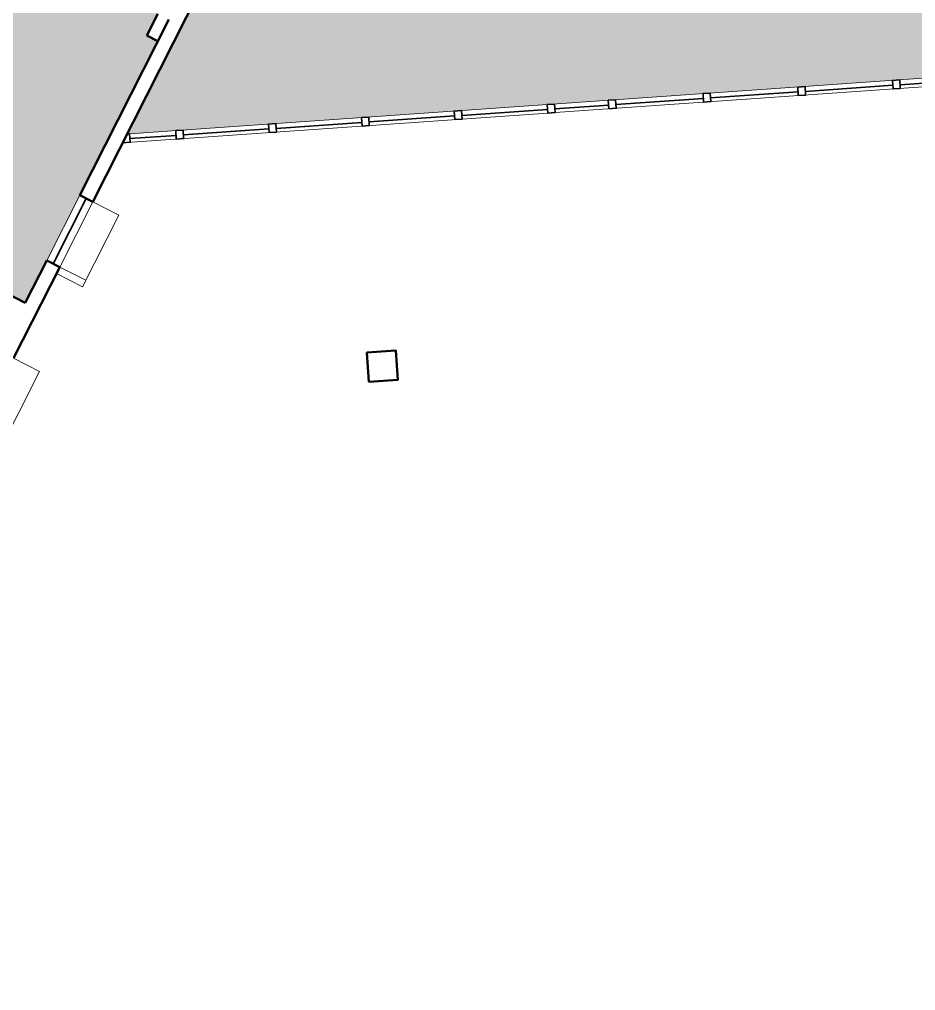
# Model space of a CAD drawing. Header units: inches. Extents: x -2539 to 2829, y -872 to 1370.
# Drawn here: x -1109 to -373, y -611 to 187 of the extents above; entities that cross this region are included whole.
import ezdxf

# ---------------------------------------------------------------- set-up
doc = ezdxf.new("R2010")
doc.units = ezdxf.units.IN
doc.header["$LTSCALE"] = 10
doc.header["$MEASUREMENT"] = 0
for name, color, linetype in [('A-GLAZ', 1, 'CONTINUOUS'), ('A-WALL', 5, 'CONTINUOUS'), ('Rooms-Category-Color', 7, 'CONTINUOUS'), ('Rooms-College-Color', 7, 'CONTINUOUS'), ('Rooms-Department-Color', 7, 'CONTINUOUS'), ('Rooms-Division-Color', 7, 'CONTINUOUS')]:
    doc.layers.add(name, color=color, linetype=linetype)

msp = doc.modelspace()

# ---------------------------------------------------------------- hatches: boundary and pattern name
at = {"layer": 'Rooms-Category-Color', "true_color": 0xadadad}
msp.add_hatch(color=253, dxfattribs=at).paths.add_polyline_path([(-1702.47, -122.63), (-1723.89, -111.78), (-1759.14, -181.41), (-1737.73, -192.25), (-1892.2, -497.35), (-1913.61, -486.51), (-1950.42, -559.22), (-1848.71, -610.71), (-1839, -591.53), (-1822.94, -599.66), (-1795.84, -546.13), (-1806.55, -540.71), (-1253.69, 551.29), (-883.44, 363.84), (-1020.48, 93.14), (2226.35, 319.18), (2228.86, 283.27), (2306.67, 288.71), (2304.16, 324.62), (2449.27, 334.77), (2449.27, 468.74), (2389.27, 468.74), (2389.27, 414.74), (2363.27, 414.74), (2363.27, 432.74), (2149.27, 432.74), (2149.27, 414.74), (2125.27, 414.74), (2125.27, 432.74), (1911.27, 432.74), (1911.27, 414.74), (1887.27, 414.74), (1887.27, 432.74), (1673.27, 432.74), (1673.27, 414.74), (1649.27, 414.74), (1649.27, 432.74), (1435.27, 432.74), (1435.27, 414.74), (1411.27, 414.74), (1411.27, 432.74), (1150.27, 432.74), (1150.27, 414.74), (1126.27, 414.74), (1126.27, 432.74), (865.27, 432.74), (865.27, 414.74), (837.27, 414.74), (837.27, 432.74), (580.27, 432.74), (580.27, 414.74), (556.27, 414.74), (556.27, 432.74), (295.27, 432.74), (295.27, 414.74), (271.27, 414.74), (271.27, 433.49), (174.02, 433.49), (174.02, 414.74), (-356.74, 414.74), (-356.74, 591.55), (-368.69, 591.55), (-368.69, 639.55), (-472.69, 639.55), (-472.69, 591.55), (-484.63, 591.55), (-484.63, 545.74), (-478.63, 545.74), (-478.63, 509.74), (-478.63, 432.74), (-779.01, 432.74), (-779.01, 438.74), (-832.84, 465.99), (-843.68, 444.58), (-1213.04, 631.58), (-1101.92, 851.06), (-962.74, 780.59), (-927.51, 850.18), (-1082.75, 928.78), (-1039.75, 1013.72), (-1052.11, 1019.98), (-1026.91, 1069.75), (-1030.6, 1071.63), (-1084.14, 1098.73), (-1094.98, 1077.32), (-1116.39, 1088.16), (-1145.3, 1031.06), (-1123.88, 1020.22), (-1303.83, 664.8), (-1325.24, 675.64), (-1417.55, 493.3), (-1396.14, 482.46)])
at = {"layer": 'Rooms-Category-Color', "true_color": 0xe3f498}
msp.add_hatch(color=61, dxfattribs=at).paths.add_polyline_path([(-1458.36, 133.74), (-1340.47, 366.6), (-995.19, 191.81), (-1004.22, 173.97), (-995.3, 169.45), (-1104.17, -45.58)])
at = {"layer": 'Rooms-College-Color', "true_color": 0xadadad}
msp.add_hatch(color=253, dxfattribs=at).paths.add_polyline_path([(-1702.47, -122.63), (-1723.89, -111.78), (-1759.14, -181.41), (-1737.73, -192.25), (-1892.2, -497.35), (-1913.61, -486.51), (-1950.42, -559.22), (-1848.71, -610.71), (-1839, -591.53), (-1822.94, -599.66), (-1795.84, -546.13), (-1806.55, -540.71), (-1253.69, 551.29), (-883.44, 363.84), (-1020.48, 93.14), (2226.35, 319.18), (2228.86, 283.27), (2306.67, 288.71), (2304.16, 324.62), (2449.27, 334.77), (2449.27, 468.74), (2389.27, 468.74), (2389.27, 414.74), (2363.27, 414.74), (2363.27, 432.74), (2149.27, 432.74), (2149.27, 414.74), (2125.27, 414.74), (2125.27, 432.74), (1911.27, 432.74), (1911.27, 414.74), (1887.27, 414.74), (1887.27, 432.74), (1673.27, 432.74), (1673.27, 414.74), (1649.27, 414.74), (1649.27, 432.74), (1435.27, 432.74), (1435.27, 414.74), (1411.27, 414.74), (1411.27, 432.74), (1150.27, 432.74), (1150.27, 414.74), (1126.27, 414.74), (1126.27, 432.74), (865.27, 432.74), (865.27, 414.74), (837.27, 414.74), (837.27, 432.74), (580.27, 432.74), (580.27, 414.74), (556.27, 414.74), (556.27, 432.74), (295.27, 432.74), (295.27, 414.74), (271.27, 414.74), (271.27, 433.49), (174.02, 433.49), (174.02, 414.74), (-356.74, 414.74), (-356.74, 591.55), (-368.69, 591.55), (-368.69, 639.55), (-472.69, 639.55), (-472.69, 591.55), (-484.63, 591.55), (-484.63, 545.74), (-478.63, 545.74), (-478.63, 509.74), (-478.63, 432.74), (-779.01, 432.74), (-779.01, 438.74), (-832.84, 465.99), (-843.68, 444.58), (-1213.04, 631.58), (-1101.92, 851.06), (-962.74, 780.59), (-927.51, 850.18), (-1082.75, 928.78), (-1039.75, 1013.72), (-1052.11, 1019.98), (-1026.91, 1069.75), (-1030.6, 1071.63), (-1084.14, 1098.73), (-1094.98, 1077.32), (-1116.39, 1088.16), (-1145.3, 1031.06), (-1123.88, 1020.22), (-1303.83, 664.8), (-1325.24, 675.64), (-1417.55, 493.3), (-1396.14, 482.46)])
at = {"layer": 'Rooms-College-Color', "true_color": 0x99d7b2}
msp.add_hatch(color=253, dxfattribs=at).paths.add_polyline_path([(-1458.36, 133.74), (-1340.47, 366.6), (-995.19, 191.81), (-1004.22, 173.97), (-995.3, 169.45), (-1104.17, -45.58)])
at = {"layer": 'Rooms-Department-Color', "true_color": 0xacacac}
msp.add_hatch(color=253, dxfattribs=at).paths.add_polyline_path([(-1702.47, -122.63), (-1723.89, -111.78), (-1759.14, -181.41), (-1737.73, -192.25), (-1892.2, -497.35), (-1913.61, -486.51), (-1950.42, -559.22), (-1848.71, -610.71), (-1839, -591.53), (-1822.94, -599.66), (-1795.84, -546.13), (-1806.55, -540.71), (-1253.69, 551.29), (-883.44, 363.84), (-1020.48, 93.14), (2226.35, 319.18), (2228.86, 283.27), (2306.67, 288.71), (2304.16, 324.62), (2449.27, 334.77), (2449.27, 468.74), (2389.27, 468.74), (2389.27, 414.74), (2363.27, 414.74), (2363.27, 432.74), (2149.27, 432.74), (2149.27, 414.74), (2125.27, 414.74), (2125.27, 432.74), (1911.27, 432.74), (1911.27, 414.74), (1887.27, 414.74), (1887.27, 432.74), (1673.27, 432.74), (1673.27, 414.74), (1649.27, 414.74), (1649.27, 432.74), (1435.27, 432.74), (1435.27, 414.74), (1411.27, 414.74), (1411.27, 432.74), (1150.27, 432.74), (1150.27, 414.74), (1126.27, 414.74), (1126.27, 432.74), (865.27, 432.74), (865.27, 414.74), (837.27, 414.74), (837.27, 432.74), (580.27, 432.74), (580.27, 414.74), (556.27, 414.74), (556.27, 432.74), (295.27, 432.74), (295.27, 414.74), (271.27, 414.74), (271.27, 433.49), (174.02, 433.49), (174.02, 414.74), (-356.74, 414.74), (-356.74, 591.55), (-368.69, 591.55), (-368.69, 639.55), (-472.69, 639.55), (-472.69, 591.55), (-484.63, 591.55), (-484.63, 545.74), (-478.63, 545.74), (-478.63, 509.74), (-478.63, 432.74), (-779.01, 432.74), (-779.01, 438.74), (-832.84, 465.99), (-843.68, 444.58), (-1213.04, 631.58), (-1101.92, 851.06), (-962.74, 780.59), (-927.51, 850.18), (-1082.75, 928.78), (-1039.75, 1013.72), (-1052.11, 1019.98), (-1026.91, 1069.75), (-1030.6, 1071.63), (-1084.14, 1098.73), (-1094.98, 1077.32), (-1116.39, 1088.16), (-1145.3, 1031.06), (-1123.88, 1020.22), (-1303.83, 664.8), (-1325.24, 675.64), (-1417.55, 493.3), (-1396.14, 482.46)])
at = {"layer": 'Rooms-Department-Color', "true_color": 0x99d7b2}
msp.add_hatch(color=253, dxfattribs=at).paths.add_polyline_path([(-1458.36, 133.74), (-1340.47, 366.6), (-995.19, 191.81), (-1004.22, 173.97), (-995.3, 169.45), (-1104.17, -45.58)])
at = {"layer": 'Rooms-Division-Color', "true_color": 0xadadad}
msp.add_hatch(color=253, dxfattribs=at).paths.add_polyline_path([(-1702.47, -122.63), (-1723.89, -111.78), (-1759.14, -181.41), (-1737.73, -192.25), (-1892.2, -497.35), (-1913.61, -486.51), (-1950.42, -559.22), (-1848.71, -610.71), (-1839, -591.53), (-1822.94, -599.66), (-1795.84, -546.13), (-1806.55, -540.71), (-1253.69, 551.29), (-883.44, 363.84), (-1020.48, 93.14), (2226.35, 319.18), (2228.86, 283.27), (2306.67, 288.71), (2304.16, 324.62), (2449.27, 334.77), (2449.27, 468.74), (2389.27, 468.74), (2389.27, 414.74), (2363.27, 414.74), (2363.27, 432.74), (2149.27, 432.74), (2149.27, 414.74), (2125.27, 414.74), (2125.27, 432.74), (1911.27, 432.74), (1911.27, 414.74), (1887.27, 414.74), (1887.27, 432.74), (1673.27, 432.74), (1673.27, 414.74), (1649.27, 414.74), (1649.27, 432.74), (1435.27, 432.74), (1435.27, 414.74), (1411.27, 414.74), (1411.27, 432.74), (1150.27, 432.74), (1150.27, 414.74), (1126.27, 414.74), (1126.27, 432.74), (865.27, 432.74), (865.27, 414.74), (837.27, 414.74), (837.27, 432.74), (580.27, 432.74), (580.27, 414.74), (556.27, 414.74), (556.27, 432.74), (295.27, 432.74), (295.27, 414.74), (271.27, 414.74), (271.27, 433.49), (174.02, 433.49), (174.02, 414.74), (-356.74, 414.74), (-356.74, 591.55), (-368.69, 591.55), (-368.69, 639.55), (-472.69, 639.55), (-472.69, 591.55), (-484.63, 591.55), (-484.63, 545.74), (-478.63, 545.74), (-478.63, 509.74), (-478.63, 432.74), (-779.01, 432.74), (-779.01, 438.74), (-832.84, 465.99), (-843.68, 444.58), (-1213.04, 631.58), (-1101.92, 851.06), (-962.74, 780.59), (-927.51, 850.18), (-1082.75, 928.78), (-1039.75, 1013.72), (-1052.11, 1019.98), (-1026.91, 1069.75), (-1030.6, 1071.63), (-1084.14, 1098.73), (-1094.98, 1077.32), (-1116.39, 1088.16), (-1145.3, 1031.06), (-1123.88, 1020.22), (-1303.83, 664.8), (-1325.24, 675.64), (-1417.55, 493.3), (-1396.14, 482.46)])
at = {"layer": 'Rooms-Division-Color', "true_color": 0x99d7b2}
msp.add_hatch(color=253, dxfattribs=at).paths.add_polyline_path([(-1458.36, 133.74), (-1340.47, 366.6), (-995.19, 191.81), (-1004.22, 173.97), (-995.3, 169.45), (-1104.17, -45.58)])

# ---------------------------------------------------------------- linework, layer by layer
at = {"layer": 'A-GLAZ', "linetype": 'Continuous', "lineweight": 18}
for p, q in [((-1018.47, 93.29), (-319.33, 142.17)), ((-668.9, 110.71), (-318.84, 135.19)), ((-1024.17, 85.87), (-674.89, 110.29)), ((-1059.46, 42.72), (-1086.57, -10.81)), ((-1048.76, 37.3), (-1075.86, -16.23)), ((-1048.76, 37.3), (-1027.35, 26.46)), ((-1027.35, 26.46), (-1057.16, -32.42)), ((-1078.57, -21.58), (-1057.16, -32.42)), ((-1075.86, -16.23), (-1054.45, -27.07)), ((-1113.8, -91.17), (-1092.39, -102.01)), ((-1092.39, -102.01), (-1203.51, -321.49))]:
    msp.add_line(p, q, dxfattribs=at)
at = {"layer": 'A-GLAZ', "linetype": 'Continuous', "lineweight": 35}
for p, q in [((-385.43, 133.54), (-348.15, 136.15)), ((-541.05, 122.66), (-469.23, 127.68)), ((-463.24, 128.1), (-391.42, 133.12)), ((-618.86, 117.22), (-547.04, 122.24)), ((-745.41, 108.37), (-675.1, 113.29)), ((-669.11, 113.7), (-624.85, 116.8)), ((-821.7, 103.03), (-751.39, 107.95)), ((-974.3, 92.36), (-903.99, 97.28)), ((-898, 97.7), (-827.69, 102.62)), ((-1018.47, 93.29), (-1020.48, 93.14)), ((-1018.47, 93.29), (-1017.98, 86.3)), ((-1018.19, 89.29), (-980.28, 91.95)), ((-1017.98, 86.3), (-1024.17, 85.87)), ((-1081.21, -13.52), (-1054.11, 40.01)), ((-1059.46, 42.72), (-1048.76, 37.3)), ((-1075.86, -16.23), (-1086.57, -10.81))]:
    msp.add_line(p, q, dxfattribs=at)
for points in [[(-391.7, 137.11), (-385.71, 137.53), (-385.22, 130.55), (-391.21, 130.13)], [(-391.7, 137.11), (-385.71, 137.53), (-385.22, 130.55), (-391.21, 130.13)], [(-469.51, 131.67), (-463.52, 132.09), (-463.03, 125.11), (-469.02, 124.69)], [(-625.13, 120.79), (-619.14, 121.21), (-618.65, 114.23), (-624.64, 113.81)], [(-547.32, 126.23), (-541.33, 126.65), (-540.84, 119.67), (-546.83, 119.25)], [(-751.67, 111.94), (-745.69, 112.36), (-745.2, 105.38), (-751.18, 104.96)], [(-675.37, 117.28), (-669.39, 117.7), (-668.9, 110.71), (-674.89, 110.29)], [(-827.97, 106.61), (-821.98, 107.02), (-821.5, 100.04), (-827.48, 99.62)], [(-980.56, 95.94), (-974.58, 96.35), (-974.09, 89.37), (-980.08, 88.95)], [(-904.27, 101.27), (-898.28, 101.69), (-897.79, 94.71), (-903.78, 94.29)]]:
    msp.add_3dface(points, dxfattribs=at)
at = {"layer": 'A-WALL', "linetype": 'Continuous', "lineweight": 50}
for p, q in [((-1004.22, 173.97, -18.05), (-995.3, 169.45, -18.05)), ((-1458.36, 133.74), (-1104.17, -45.58)), ((-1059.46, 42.72), (-1048.76, 37.3)), ((-1086.57, -10.81), (-1075.86, -16.23))]:
    msp.add_line(p, q, dxfattribs=at)
at = {"layer": 'A-WALL', "linetype": 'Continuous', "lineweight": 50, "flags": 128}
for points in [[(-883.44, 363.84), (-1048.76, 37.3)], [(-1004.22, 173.97), (-995.19, 191.81)], [(-1086.57, -10.81), (-1104.17, -45.58)], [(-1075.86, -16.23), (-1113.8, -91.17)]]:
    msp.add_lwpolyline(points, dxfattribs=at)
at = {"layer": 'A-WALL', "linetype": 'Continuous', "lineweight": 50, "elevation": 0, "flags": 128}
msp.add_lwpolyline([(-986.28, 187.28), (-1059.46, 42.72)], dxfattribs=at)
at = {"layer": 'A-WALL', "linetype": 'Continuous', "lineweight": 50}
msp.add_3dface([(-823.56, -86.56), (-821.89, -110.5), (-797.94, -108.82), (-799.62, -84.88)], dxfattribs=at)

doc.saveas('drawing.dxf')
